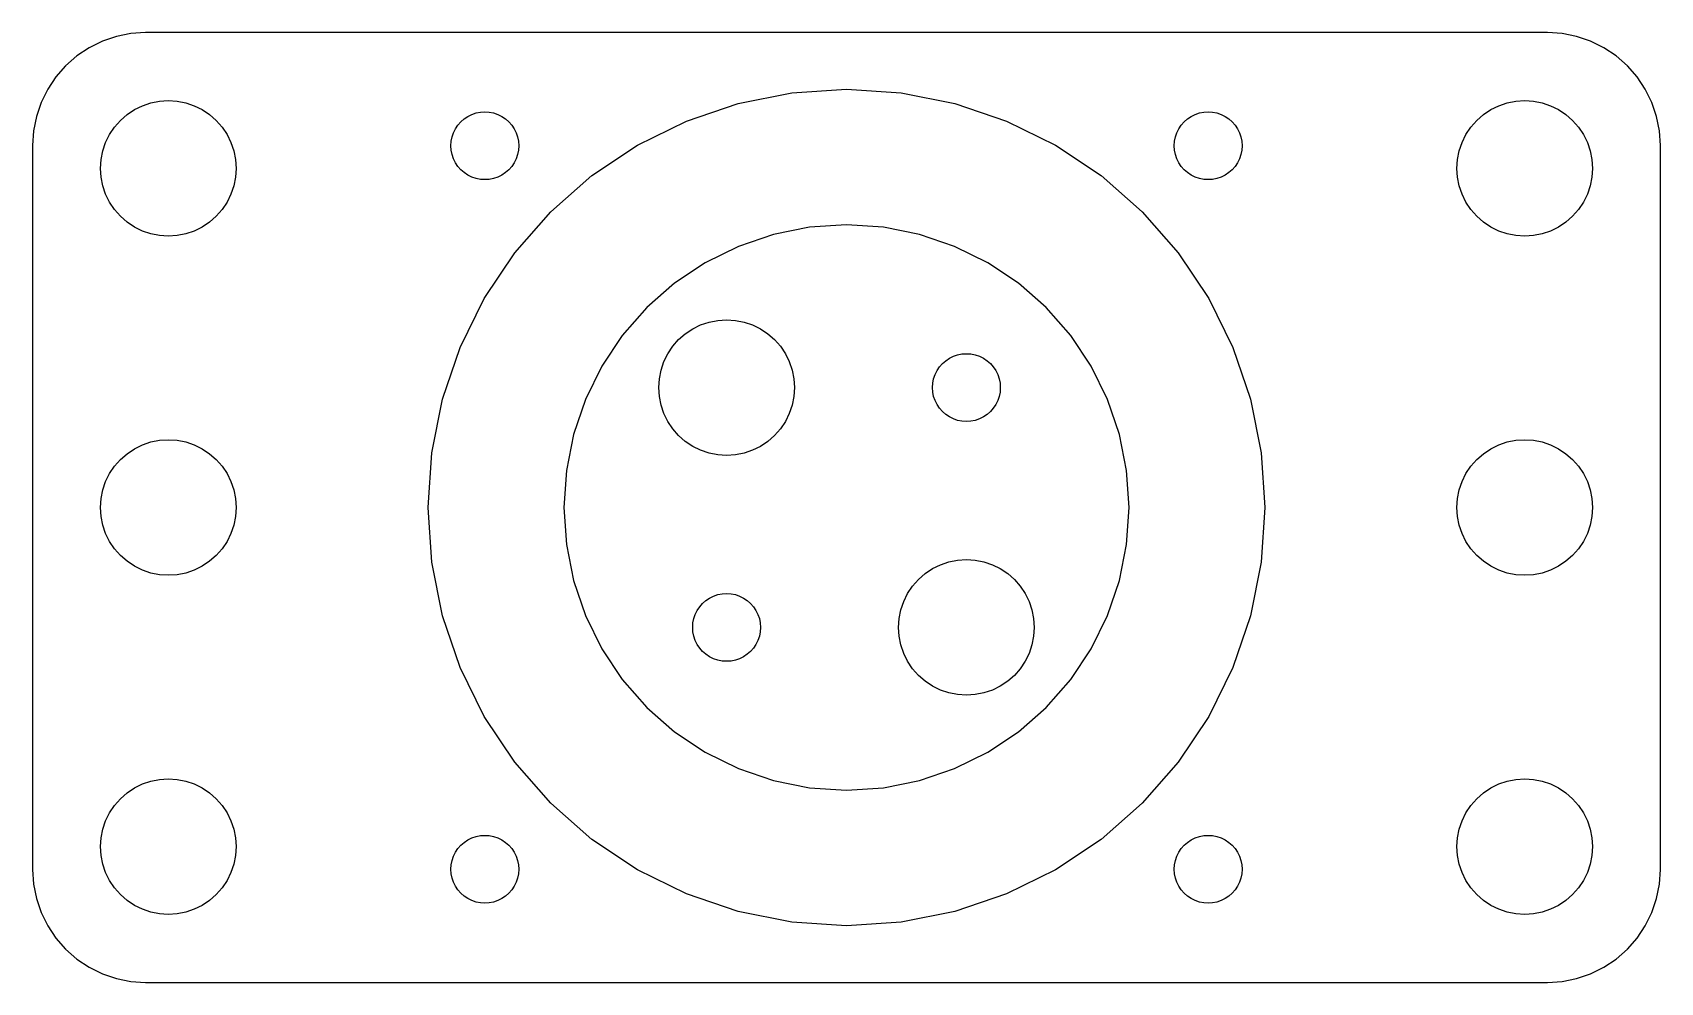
# Model space of a CAD drawing. Header units: metres. Extents: x -36 to 36, y -21 to 21.
import ezdxf

# ---------------------------------------------------------------- set-up
doc = ezdxf.new("R2010")
doc.units = ezdxf.units.M

msp = doc.modelspace()

# ---------------------------------------------------------------- linework, layer by layer
for p, q in [((-31.6576, 20.9622), (-32.2991, 20.8346)), ((-31.005, 21.005), (-31.6576, 20.9622)), ((31.005, 21.005), (-31.005, 21.005)), ((31.6576, 20.9622), (31.005, 21.005)), ((32.2991, 20.8346), (31.6576, 20.9622)), ((-33.505, 20.3351), (-34.0488, 19.9718)), ((-32.9184, 20.6244), (-33.505, 20.3351)), ((-32.2991, 20.8346), (-32.9184, 20.6244)), ((32.9184, 20.6244), (32.2991, 20.8346)), ((33.505, 20.3351), (32.9184, 20.6244)), ((34.0488, 19.9718), (33.505, 20.3351)), ((-34.5405, 19.5405), (-34.9718, 19.0488)), ((-34.0488, 19.9718), (-34.5405, 19.5405)), ((34.5405, 19.5405), (34.0488, 19.9718)), ((34.9718, 19.0488), (34.5405, 19.5405)), ((-34.9718, 19.0488), (-35.3351, 18.505)), ((35.3351, 18.505), (34.9718, 19.0488)), ((-35.3351, 18.505), (-35.6244, 17.9184)), ((-4.78815, 17.8696), (-2.41473, 18.3417)), ((-2.41473, 18.3417), (0, 18.5)), ((0, 18.5), (2.41473, 18.3417)), ((2.41473, 18.3417), (4.78815, 17.8696)), ((35.6244, 17.9184), (35.3351, 18.505)), ((-35.8346, 17.2991), (-35.9622, 16.6576)), ((-35.6244, 17.9184), (-35.8346, 17.2991)), ((-32.1213, 17.1213), (-31.8263, 17.3801)), ((-31.8263, 17.3801), (-31.5, 17.5981)), ((-31.5, 17.5981), (-31.148, 17.7716)), ((-31.148, 17.7716), (-30.7764, 17.8978)), ((-30.7764, 17.8978), (-30.3916, 17.9743)), ((-30.3916, 17.9743), (-30, 18)), ((-30, 18), (-29.6084, 17.9743)), ((-29.6084, 17.9743), (-29.2235, 17.8978)), ((-29.2235, 17.8978), (-28.8519, 17.7716)), ((-28.8519, 17.7716), (-28.5, 17.5981)), ((-28.5, 17.5981), (-28.1737, 17.3801)), ((-28.1737, 17.3801), (-27.8787, 17.1213)), ((-16.9131, 17.19), (-16.75, 17.299)), ((-16.75, 17.299), (-16.574, 17.3858)), ((-16.574, 17.3858), (-16.3882, 17.4489)), ((-16.3882, 17.4489), (-16.1958, 17.4872)), ((-16.1958, 17.4872), (-16, 17.5)), ((-16, 17.5), (-15.8042, 17.4872)), ((-15.8042, 17.4872), (-15.6118, 17.4489)), ((-15.6118, 17.4489), (-15.426, 17.3858)), ((-15.426, 17.3858), (-15.25, 17.299)), ((-15.25, 17.299), (-15.0869, 17.19)), ((-7.07964, 17.0918), (-4.78815, 17.8696)), ((4.78815, 17.8696), (7.07964, 17.0918)), ((15.0869, 17.19), (15.25, 17.299)), ((15.25, 17.299), (15.426, 17.3858)), ((15.426, 17.3858), (15.6118, 17.4489)), ((15.6118, 17.4489), (15.8042, 17.4872)), ((15.8042, 17.4872), (16, 17.5)), ((16, 17.5), (16.1958, 17.4872)), ((16.1958, 17.4872), (16.3882, 17.4489)), ((16.3882, 17.4489), (16.574, 17.3858)), ((16.574, 17.3858), (16.75, 17.299)), ((16.75, 17.299), (16.9131, 17.19)), ((27.8787, 17.1213), (28.1737, 17.3801)), ((28.1737, 17.3801), (28.5, 17.5981)), ((28.5, 17.5981), (28.8519, 17.7716)), ((28.8519, 17.7716), (29.2235, 17.8978)), ((29.2235, 17.8978), (29.6084, 17.9743)), ((29.6084, 17.9743), (30, 18)), ((30, 18), (30.3916, 17.9743)), ((30.3916, 17.9743), (30.7764, 17.8978)), ((30.7764, 17.8978), (31.148, 17.7716)), ((31.148, 17.7716), (31.5, 17.5981)), ((31.5, 17.5981), (31.8263, 17.3801)), ((31.8263, 17.3801), (32.1213, 17.1213)), ((35.8346, 17.2991), (35.6244, 17.9184)), ((35.9622, 16.6576), (35.8346, 17.2991)), ((-35.9622, 16.6576), (-36.005, 16.005)), ((-32.5981, 16.5), (-32.3801, 16.8263)), ((-32.3801, 16.8263), (-32.1213, 17.1213)), ((-27.8787, 17.1213), (-27.6199, 16.8263)), ((-27.6199, 16.8263), (-27.4019, 16.5)), ((-17.4489, 16.3882), (-17.3858, 16.574)), ((-17.3858, 16.574), (-17.299, 16.75)), ((-17.299, 16.75), (-17.19, 16.9131)), ((-17.19, 16.9131), (-17.0607, 17.0607)), ((-17.0607, 17.0607), (-16.9131, 17.19)), ((-15.0869, 17.19), (-14.9393, 17.0607)), ((-14.9393, 17.0607), (-14.81, 16.9131)), ((-14.81, 16.9131), (-14.701, 16.75)), ((-14.701, 16.75), (-14.6142, 16.574)), ((-14.6142, 16.574), (-14.5511, 16.3882)), ((-9.25, 16.0215), (-7.07964, 17.0918)), ((7.07964, 17.0918), (9.25, 16.0215)), ((14.5511, 16.3882), (14.6142, 16.574)), ((14.6142, 16.574), (14.701, 16.75)), ((14.701, 16.75), (14.81, 16.9131)), ((14.81, 16.9131), (14.9393, 17.0607)), ((14.9393, 17.0607), (15.0869, 17.19)), ((16.9131, 17.19), (17.0607, 17.0607)), ((17.0607, 17.0607), (17.19, 16.9131)), ((17.19, 16.9131), (17.299, 16.75)), ((17.299, 16.75), (17.3858, 16.574)), ((17.3858, 16.574), (17.4489, 16.3882)), ((27.4019, 16.5), (27.6199, 16.8263)), ((27.6199, 16.8263), (27.8787, 17.1213)), ((32.1213, 17.1213), (32.3801, 16.8263)), ((32.3801, 16.8263), (32.5981, 16.5)), ((36.005, 16.005), (35.9622, 16.6576)), ((-36.005, 16.005), (-36.005, -16.005)), ((-32.8978, 15.7764), (-32.7716, 16.148)), ((-32.7716, 16.148), (-32.5981, 16.5)), ((-27.4019, 16.5), (-27.2283, 16.148)), ((-27.2283, 16.148), (-27.1022, 15.7764)), ((-17.5, 16), (-17.4872, 16.1958)), ((-17.4872, 15.8042), (-17.5, 16)), ((-17.4872, 16.1958), (-17.4489, 16.3882)), ((-14.5511, 16.3882), (-14.5128, 16.1958)), ((-14.5128, 16.1958), (-14.5, 16)), ((-14.5, 16), (-14.5128, 15.8042)), ((-11.2621, 14.677), (-9.25, 16.0215)), ((9.25, 16.0215), (11.2621, 14.677)), ((14.5, 16), (14.5128, 16.1958)), ((14.5128, 15.8042), (14.5, 16)), ((14.5128, 16.1958), (14.5511, 16.3882)), ((17.4489, 16.3882), (17.4872, 16.1958)), ((17.4872, 16.1958), (17.5, 16)), ((17.5, 16), (17.4872, 15.8042)), ((27.1022, 15.7764), (27.2283, 16.148)), ((27.2283, 16.148), (27.4019, 16.5)), ((32.5981, 16.5), (32.7716, 16.148)), ((32.7716, 16.148), (32.8978, 15.7764)), ((36.005, -16.005), (36.005, 16.005)), ((-33, 15), (-32.9743, 15.3916)), ((-32.9743, 15.3916), (-32.8978, 15.7764)), ((-27.1022, 15.7764), (-27.0257, 15.3916)), ((-27.0257, 15.3916), (-27, 15)), ((-17.4489, 15.6118), (-17.4872, 15.8042)), ((-17.3858, 15.426), (-17.4489, 15.6118)), ((-17.299, 15.25), (-17.3858, 15.426)), ((-17.19, 15.0869), (-17.299, 15.25)), ((-14.701, 15.25), (-14.81, 15.0869)), ((-14.6142, 15.426), (-14.701, 15.25)), ((-14.5511, 15.6118), (-14.6142, 15.426)), ((-14.5128, 15.8042), (-14.5511, 15.6118)), ((14.5511, 15.6118), (14.5128, 15.8042)), ((14.6142, 15.426), (14.5511, 15.6118)), ((14.701, 15.25), (14.6142, 15.426)), ((14.81, 15.0869), (14.701, 15.25)), ((17.299, 15.25), (17.19, 15.0869)), ((17.3858, 15.426), (17.299, 15.25)), ((17.4489, 15.6118), (17.3858, 15.426)), ((17.4872, 15.8042), (17.4489, 15.6118)), ((27, 15), (27.0257, 15.3916)), ((27.0257, 15.3916), (27.1022, 15.7764)), ((32.8978, 15.7764), (32.9743, 15.3916)), ((32.9743, 15.3916), (33, 15)), ((-32.9743, 14.6084), (-33, 15)), ((-32.8978, 14.2235), (-32.9743, 14.6084)), ((-27.0257, 14.6084), (-27.1022, 14.2235)), ((-27, 15), (-27.0257, 14.6084)), ((-17.0607, 14.9393), (-17.19, 15.0869)), ((-16.9131, 14.81), (-17.0607, 14.9393)), ((-16.75, 14.701), (-16.9131, 14.81)), ((-16.574, 14.6142), (-16.75, 14.701)), ((-16.3882, 14.5511), (-16.574, 14.6142)), ((-16.1958, 14.5128), (-16.3882, 14.5511)), ((-16, 14.5), (-16.1958, 14.5128)), ((-15.8042, 14.5128), (-16, 14.5)), ((-15.6118, 14.5511), (-15.8042, 14.5128)), ((-15.426, 14.6142), (-15.6118, 14.5511)), ((-15.25, 14.701), (-15.426, 14.6142)), ((-15.0869, 14.81), (-15.25, 14.701)), ((-14.9393, 14.9393), (-15.0869, 14.81)), ((-14.81, 15.0869), (-14.9393, 14.9393)), ((-13.0815, 13.0815), (-11.2621, 14.677)), ((11.2621, 14.677), (13.0815, 13.0815)), ((14.9393, 14.9393), (14.81, 15.0869)), ((15.0869, 14.81), (14.9393, 14.9393)), ((15.25, 14.701), (15.0869, 14.81)), ((15.426, 14.6142), (15.25, 14.701)), ((15.6118, 14.5511), (15.426, 14.6142)), ((15.8042, 14.5128), (15.6118, 14.5511)), ((16, 14.5), (15.8042, 14.5128)), ((16.1958, 14.5128), (16, 14.5)), ((16.3882, 14.5511), (16.1958, 14.5128)), ((16.574, 14.6142), (16.3882, 14.5511)), ((16.75, 14.701), (16.574, 14.6142)), ((16.9131, 14.81), (16.75, 14.701)), ((17.0607, 14.9393), (16.9131, 14.81)), ((17.19, 15.0869), (17.0607, 14.9393)), ((27.0257, 14.6084), (27, 15)), ((27.1022, 14.2235), (27.0257, 14.6084)), ((32.9743, 14.6084), (32.8978, 14.2235)), ((33, 15), (32.9743, 14.6084)), ((-32.7716, 13.8519), (-32.8978, 14.2235)), ((-32.5981, 13.5), (-32.7716, 13.8519)), ((-27.2283, 13.8519), (-27.4019, 13.5)), ((-27.1022, 14.2235), (-27.2283, 13.8519)), ((27.2283, 13.8519), (27.1022, 14.2235)), ((27.4019, 13.5), (27.2283, 13.8519)), ((32.7716, 13.8519), (32.5981, 13.5)), ((32.8978, 14.2235), (32.7716, 13.8519)), ((-32.3801, 13.1737), (-32.5981, 13.5)), ((-32.1213, 12.8787), (-32.3801, 13.1737)), ((-27.6199, 13.1737), (-27.8787, 12.8787)), ((-27.4019, 13.5), (-27.6199, 13.1737)), ((-14.677, 11.2621), (-13.0815, 13.0815)), ((13.0815, 13.0815), (14.677, 11.2621)), ((27.6199, 13.1737), (27.4019, 13.5)), ((27.8787, 12.8787), (27.6199, 13.1737)), ((32.3801, 13.1737), (32.1213, 12.8787)), ((32.5981, 13.5), (32.3801, 13.1737)), ((-31.8263, 12.6199), (-32.1213, 12.8787)), ((-31.5, 12.4019), (-31.8263, 12.6199)), ((-31.148, 12.2283), (-31.5, 12.4019)), ((-28.5, 12.4019), (-28.8519, 12.2283)), ((-28.1737, 12.6199), (-28.5, 12.4019)), ((-27.8787, 12.8787), (-28.1737, 12.6199)), ((-1.63158, 12.3931), (-3.23523, 12.0741)), ((0, 12.5), (-1.63158, 12.3931)), ((1.63158, 12.3931), (0, 12.5)), ((3.23523, 12.0741), (1.63158, 12.3931)), ((28.1737, 12.6199), (27.8787, 12.8787)), ((28.5, 12.4019), (28.1737, 12.6199)), ((28.8519, 12.2283), (28.5, 12.4019)), ((31.5, 12.4019), (31.148, 12.2283)), ((31.8263, 12.6199), (31.5, 12.4019)), ((32.1213, 12.8787), (31.8263, 12.6199)), ((-30.7764, 12.1022), (-31.148, 12.2283)), ((-30.3916, 12.0257), (-30.7764, 12.1022)), ((-30, 12), (-30.3916, 12.0257)), ((-29.6084, 12.0257), (-30, 12)), ((-29.2235, 12.1022), (-29.6084, 12.0257)), ((-28.8519, 12.2283), (-29.2235, 12.1022)), ((-4.78354, 11.5485), (-6.25, 10.8253)), ((-3.23523, 12.0741), (-4.78354, 11.5485)), ((4.78354, 11.5485), (3.23523, 12.0741)), ((6.25, 10.8253), (4.78354, 11.5485)), ((29.2235, 12.1022), (28.8519, 12.2283)), ((29.6084, 12.0257), (29.2235, 12.1022)), ((30, 12), (29.6084, 12.0257)), ((30.3916, 12.0257), (30, 12)), ((30.7764, 12.1022), (30.3916, 12.0257)), ((31.148, 12.2283), (30.7764, 12.1022)), ((-16.0215, 9.25), (-14.677, 11.2621)), ((-6.25, 10.8253), (-7.60951, 9.91692)), ((7.60951, 9.91692), (6.25, 10.8253)), ((14.677, 11.2621), (16.0215, 9.25)), ((-7.60951, 9.91692), (-8.83882, 8.83882)), ((8.83882, 8.83882), (7.60951, 9.91692)), ((-17.0918, 7.07964), (-16.0215, 9.25)), ((-8.83882, 8.83882), (-9.91692, 7.60951)), ((9.91692, 7.60951), (8.83882, 8.83882)), ((16.0215, 9.25), (17.0918, 7.07964)), ((-6.80299, 7.90106), (-6.45105, 8.07463)), ((-6.45105, 8.07463), (-6.07945, 8.20078)), ((-6.07945, 8.20078), (-5.69456, 8.27733)), ((-5.69456, 8.27733), (-5.30299, 8.30299)), ((-5.30299, 8.30299), (-4.91141, 8.27733)), ((-4.91141, 8.27733), (-4.52654, 8.20078)), ((-4.52654, 8.20078), (-4.15494, 8.07463)), ((-4.15494, 8.07463), (-3.80299, 7.90106)), ((-9.91692, 7.60951), (-10.8253, 6.25)), ((-7.68306, 7.12927), (-7.42432, 7.42432)), ((-7.42432, 7.42432), (-7.12927, 7.68306)), ((-7.12927, 7.68306), (-6.80299, 7.90106)), ((-3.80299, 7.90106), (-3.47672, 7.68306)), ((-3.47672, 7.68306), (-3.18167, 7.42432)), ((-3.18167, 7.42432), (-2.92293, 7.12927)), ((10.8253, 6.25), (9.91692, 7.60951)), ((-17.8696, 4.78815), (-17.0918, 7.07964)), ((-8.07463, 6.45105), (-7.90106, 6.80299)), ((-7.90106, 6.80299), (-7.68306, 7.12927)), ((-2.92293, 7.12927), (-2.70491, 6.80299)), ((-2.70491, 6.80299), (-2.53136, 6.45105)), ((4.24232, 6.36365), (4.38985, 6.49303)), ((4.38985, 6.49303), (4.55299, 6.60204)), ((4.55299, 6.60204), (4.72897, 6.68881)), ((4.72897, 6.68881), (4.91476, 6.75188)), ((4.91476, 6.75188), (5.10721, 6.79016)), ((5.10721, 6.79016), (5.30299, 6.80299)), ((5.30299, 6.80299), (5.49878, 6.79016)), ((5.49878, 6.79016), (5.69122, 6.75188)), ((5.69122, 6.75188), (5.87701, 6.68881)), ((5.87701, 6.68881), (6.05299, 6.60204)), ((6.05299, 6.60204), (6.21614, 6.49303)), ((6.21614, 6.49303), (6.36365, 6.36365)), ((17.0918, 7.07964), (17.8696, 4.78815)), ((-10.8253, 6.25), (-11.5485, 4.78354)), ((-8.27733, 5.69456), (-8.20078, 6.07945)), ((-8.20078, 6.07945), (-8.07463, 6.45105)), ((-2.53136, 6.45105), (-2.40521, 6.07945)), ((-2.40521, 6.07945), (-2.32866, 5.69456)), ((3.85411, 5.69122), (3.91718, 5.87701)), ((3.91718, 5.87701), (4.00395, 6.05299)), ((4.00395, 6.05299), (4.11296, 6.21614)), ((4.11296, 6.21614), (4.24232, 6.36365)), ((6.36365, 6.36365), (6.49303, 6.21614)), ((6.49303, 6.21614), (6.60204, 6.05299)), ((6.60204, 6.05299), (6.68881, 5.87701)), ((6.68881, 5.87701), (6.75188, 5.69122)), ((11.5485, 4.78354), (10.8253, 6.25)), ((-8.30299, 5.30299), (-8.27733, 5.69456)), ((-8.27733, 4.91141), (-8.30299, 5.30299)), ((-2.32866, 5.69456), (-2.30299, 5.30299)), ((-2.30299, 5.30299), (-2.32866, 4.91141)), ((3.80299, 5.30299), (3.81583, 5.49878)), ((3.81583, 5.10721), (3.80299, 5.30299)), ((3.81583, 5.49878), (3.85411, 5.69122)), ((3.85411, 4.91476), (3.81583, 5.10721)), ((6.75188, 5.69122), (6.79016, 5.49878)), ((6.79016, 5.10721), (6.75188, 4.91476)), ((6.79016, 5.49878), (6.80299, 5.30299)), ((6.80299, 5.30299), (6.79016, 5.10721)), ((-18.3417, 2.41473), (-17.8696, 4.78815)), ((-11.5485, 4.78354), (-12.0741, 3.23523)), ((-8.20078, 4.52654), (-8.27733, 4.91141)), ((-8.07463, 4.15494), (-8.20078, 4.52654)), ((-2.40521, 4.52654), (-2.53136, 4.15494)), ((-2.32866, 4.91141), (-2.40521, 4.52654)), ((3.91718, 4.72897), (3.85411, 4.91476)), ((4.00395, 4.55299), (3.91718, 4.72897)), ((4.11296, 4.38985), (4.00395, 4.55299)), ((4.24232, 4.24232), (4.11296, 4.38985)), ((6.49303, 4.38985), (6.36365, 4.24232)), ((6.60204, 4.55299), (6.49303, 4.38985)), ((6.68881, 4.72897), (6.60204, 4.55299)), ((6.75188, 4.91476), (6.68881, 4.72897)), ((12.0741, 3.23523), (11.5485, 4.78354)), ((17.8696, 4.78815), (18.3417, 2.41473)), ((-7.90106, 3.80299), (-8.07463, 4.15494)), ((-7.68306, 3.47672), (-7.90106, 3.80299)), ((-2.70491, 3.80299), (-2.92293, 3.47672)), ((-2.53136, 4.15494), (-2.70491, 3.80299)), ((4.38985, 4.11296), (4.24232, 4.24232)), ((4.55299, 4.00395), (4.38985, 4.11296)), ((4.72897, 3.91718), (4.55299, 4.00395)), ((4.91476, 3.85411), (4.72897, 3.91718)), ((5.10721, 3.81583), (4.91476, 3.85411)), ((5.30299, 3.80299), (5.10721, 3.81583)), ((5.49878, 3.81583), (5.30299, 3.80299)), ((5.69122, 3.85411), (5.49878, 3.81583)), ((5.87701, 3.91718), (5.69122, 3.85411)), ((6.05299, 4.00395), (5.87701, 3.91718)), ((6.21614, 4.11296), (6.05299, 4.00395)), ((6.36365, 4.24232), (6.21614, 4.11296)), ((-31.148, 2.77164), (-30.7764, 2.89777)), ((-30.7764, 2.89777), (-30.3916, 2.97432)), ((-30.3916, 2.97432), (-30, 3)), ((-30, 3), (-29.6084, 2.97432)), ((-29.6084, 2.97432), (-29.2235, 2.89777)), ((-29.2235, 2.89777), (-28.8519, 2.77164)), ((-12.0741, 3.23523), (-12.3931, 1.63158)), ((-7.42432, 3.18167), (-7.68306, 3.47672)), ((-7.12927, 2.92293), (-7.42432, 3.18167)), ((-6.80299, 2.70491), (-7.12927, 2.92293)), ((-3.47672, 2.92293), (-3.80299, 2.70491)), ((-3.18167, 3.18167), (-3.47672, 2.92293)), ((-2.92293, 3.47672), (-3.18167, 3.18167)), ((12.3931, 1.63158), (12.0741, 3.23523)), ((28.8519, 2.77164), (29.2235, 2.89777)), ((29.2235, 2.89777), (29.6084, 2.97432)), ((29.6084, 2.97432), (30, 3)), ((30, 3), (30.3916, 2.97432)), ((30.3916, 2.97432), (30.7764, 2.89777)), ((30.7764, 2.89777), (31.148, 2.77164)), ((-32.1213, 2.12131), (-31.8263, 2.38005)), ((-31.8263, 2.38005), (-31.5, 2.59807)), ((-31.5, 2.59807), (-31.148, 2.77164)), ((-28.8519, 2.77164), (-28.5, 2.59807)), ((-28.5, 2.59807), (-28.1737, 2.38005)), ((-28.1737, 2.38005), (-27.8787, 2.12131)), ((-18.5, 0), (-18.3417, 2.41473)), ((-6.45105, 2.53136), (-6.80299, 2.70491)), ((-6.07945, 2.40521), (-6.45105, 2.53136)), ((-5.69456, 2.32866), (-6.07945, 2.40521)), ((-5.30299, 2.30299), (-5.69456, 2.32866)), ((-4.91141, 2.32866), (-5.30299, 2.30299)), ((-4.52654, 2.40521), (-4.91141, 2.32866)), ((-4.15494, 2.53136), (-4.52654, 2.40521)), ((-3.80299, 2.70491), (-4.15494, 2.53136)), ((18.3417, 2.41473), (18.5, 0)), ((27.8787, 2.12131), (28.1737, 2.38005)), ((28.1737, 2.38005), (28.5, 2.59807)), ((28.5, 2.59807), (28.8519, 2.77164)), ((31.148, 2.77164), (31.5, 2.59807)), ((31.5, 2.59807), (31.8263, 2.38005)), ((31.8263, 2.38005), (32.1213, 2.12131)), ((-32.7716, 1.14804), (-32.5981, 1.5)), ((-32.5981, 1.5), (-32.3801, 1.82628)), ((-32.3801, 1.82628), (-32.1213, 2.12131)), ((-27.8787, 2.12131), (-27.6199, 1.82628)), ((-27.6199, 1.82628), (-27.4019, 1.5)), ((-27.4019, 1.5), (-27.2283, 1.14804)), ((-12.3931, 1.63158), (-12.5, 0)), ((12.5, 0), (12.3931, 1.63158)), ((27.2283, 1.14804), (27.4019, 1.5)), ((27.4019, 1.5), (27.6199, 1.82628)), ((27.6199, 1.82628), (27.8787, 2.12131)), ((32.1213, 2.12131), (32.3801, 1.82628)), ((32.3801, 1.82628), (32.5981, 1.5)), ((32.5981, 1.5), (32.7716, 1.14804)), ((-32.9743, 0.39157), (-32.8978, 0.77644)), ((-32.8978, 0.77644), (-32.7716, 1.14804)), ((-27.2283, 1.14804), (-27.1022, 0.77644)), ((-27.1022, 0.77644), (-27.0257, 0.39157)), ((27.0257, 0.39157), (27.1022, 0.77644)), ((27.1022, 0.77644), (27.2283, 1.14804)), ((32.7716, 1.14804), (32.8978, 0.77644)), ((32.8978, 0.77644), (32.9743, 0.39157)), ((-33, 0), (-32.9743, 0.39157)), ((-32.9743, -0.39157), (-33, 0)), ((-27.0257, 0.39157), (-27, 0)), ((-27, 0), (-27.0257, -0.39157)), ((-18.3417, -2.41473), (-18.5, 0)), ((-12.5, 0), (-12.3931, -1.63158)), ((12.3931, -1.63158), (12.5, 0)), ((18.5, 0), (18.3417, -2.41473)), ((27, 0), (27.0257, 0.39157)), ((27.0257, -0.39157), (27, 0)), ((32.9743, 0.39157), (33, 0)), ((33, 0), (32.9743, -0.39157)), ((-32.8978, -0.77644), (-32.9743, -0.39157)), ((-27.0257, -0.39157), (-27.1022, -0.77644)), ((27.1022, -0.77644), (27.0257, -0.39157)), ((32.9743, -0.39157), (32.8978, -0.77644)), ((-32.7716, -1.14804), (-32.8978, -0.77644)), ((-32.5981, -1.5), (-32.7716, -1.14804)), ((-27.2283, -1.14804), (-27.4019, -1.5)), ((-27.1022, -0.77644), (-27.2283, -1.14804)), ((27.2283, -1.14804), (27.1022, -0.77644)), ((27.4019, -1.5), (27.2283, -1.14804)), ((32.7716, -1.14804), (32.5981, -1.5)), ((32.8978, -0.77644), (32.7716, -1.14804)), ((-32.3801, -1.82628), (-32.5981, -1.5)), ((-32.1213, -2.12131), (-32.3801, -1.82628)), ((-31.8263, -2.38005), (-32.1213, -2.12131)), ((-27.8787, -2.12131), (-28.1737, -2.38005)), ((-27.6199, -1.82628), (-27.8787, -2.12131)), ((-27.4019, -1.5), (-27.6199, -1.82628)), ((-12.3931, -1.63158), (-12.0741, -3.23523)), ((12.0741, -3.23523), (12.3931, -1.63158)), ((27.6199, -1.82628), (27.4019, -1.5)), ((27.8787, -2.12131), (27.6199, -1.82628)), ((28.1737, -2.38005), (27.8787, -2.12131)), ((32.1213, -2.12131), (31.8263, -2.38005)), ((32.3801, -1.82628), (32.1213, -2.12131)), ((32.5981, -1.5), (32.3801, -1.82628)), ((-31.5, -2.59807), (-31.8263, -2.38005)), ((-31.148, -2.77164), (-31.5, -2.59807)), ((-30.7764, -2.89777), (-31.148, -2.77164)), ((-28.8519, -2.77164), (-29.2235, -2.89777)), ((-28.5, -2.59807), (-28.8519, -2.77164)), ((-28.1737, -2.38005), (-28.5, -2.59807)), ((-17.8696, -4.78815), (-18.3417, -2.41473)), ((3.47672, -2.92293), (3.80299, -2.70491)), ((3.80299, -2.70491), (4.15494, -2.53136)), ((4.15494, -2.53136), (4.52654, -2.40521)), ((4.52654, -2.40521), (4.91141, -2.32866)), ((4.91141, -2.32866), (5.30299, -2.30299)), ((5.30299, -2.30299), (5.69456, -2.32866)), ((5.69456, -2.32866), (6.07945, -2.40521)), ((6.07945, -2.40521), (6.45105, -2.53136)), ((6.45105, -2.53136), (6.80299, -2.70491)), ((6.80299, -2.70491), (7.12927, -2.92293)), ((18.3417, -2.41473), (17.8696, -4.78815)), ((28.5, -2.59807), (28.1737, -2.38005)), ((28.8519, -2.77164), (28.5, -2.59807)), ((29.2235, -2.89777), (28.8519, -2.77164)), ((31.148, -2.77164), (30.7764, -2.89777)), ((31.5, -2.59807), (31.148, -2.77164)), ((31.8263, -2.38005), (31.5, -2.59807)), ((-30.3916, -2.97432), (-30.7764, -2.89777)), ((-30, -3), (-30.3916, -2.97432)), ((-29.6084, -2.97432), (-30, -3)), ((-29.2235, -2.89777), (-29.6084, -2.97432)), ((-12.0741, -3.23523), (-11.5485, -4.78354)), ((2.70491, -3.80299), (2.92293, -3.47672)), ((2.92293, -3.47672), (3.18167, -3.18167)), ((3.18167, -3.18167), (3.47672, -2.92293)), ((7.12927, -2.92293), (7.42432, -3.18167)), ((7.42432, -3.18167), (7.68306, -3.47672)), ((7.68306, -3.47672), (7.90106, -3.80299)), ((11.5485, -4.78354), (12.0741, -3.23523)), ((29.6084, -2.97432), (29.2235, -2.89777)), ((30, -3), (29.6084, -2.97432)), ((30.3916, -2.97432), (30, -3)), ((30.7764, -2.89777), (30.3916, -2.97432)), ((-6.49303, -4.38985), (-6.36365, -4.24232)), ((-6.36365, -4.24232), (-6.21614, -4.11296)), ((-6.21614, -4.11296), (-6.05299, -4.00395)), ((-6.05299, -4.00395), (-5.87701, -3.91718)), ((-5.87701, -3.91718), (-5.69122, -3.85411)), ((-5.69122, -3.85411), (-5.49878, -3.81583)), ((-5.49878, -3.81583), (-5.30299, -3.80299)), ((-5.30299, -3.80299), (-5.10721, -3.81583)), ((-5.10721, -3.81583), (-4.91476, -3.85411)), ((-4.91476, -3.85411), (-4.72897, -3.91718)), ((-4.72897, -3.91718), (-4.55299, -4.00395)), ((-4.55299, -4.00395), (-4.38985, -4.11296)), ((-4.38985, -4.11296), (-4.24232, -4.24232)), ((-4.24232, -4.24232), (-4.11296, -4.38985)), ((2.40521, -4.52654), (2.53136, -4.15494)), ((2.53136, -4.15494), (2.70491, -3.80299)), ((7.90106, -3.80299), (8.07463, -4.15494)), ((8.07463, -4.15494), (8.20078, -4.52654)), ((-17.0918, -7.07964), (-17.8696, -4.78815)), ((-11.5485, -4.78354), (-10.8253, -6.25)), ((-6.79016, -5.10721), (-6.75188, -4.91476)), ((-6.75188, -4.91476), (-6.68881, -4.72897)), ((-6.68881, -4.72897), (-6.60204, -4.55299)), ((-6.60204, -4.55299), (-6.49303, -4.38985)), ((-4.11296, -4.38985), (-4.00395, -4.55299)), ((-4.00395, -4.55299), (-3.91718, -4.72897)), ((-3.91718, -4.72897), (-3.85411, -4.91476)), ((-3.85411, -4.91476), (-3.81583, -5.10721)), ((2.30299, -5.30299), (2.32866, -4.91141)), ((2.32866, -4.91141), (2.40521, -4.52654)), ((8.20078, -4.52654), (8.27733, -4.91141)), ((8.27733, -4.91141), (8.30299, -5.30299)), ((10.8253, -6.25), (11.5485, -4.78354)), ((17.8696, -4.78815), (17.0918, -7.07964)), ((-6.80299, -5.30299), (-6.79016, -5.10721)), ((-6.79016, -5.49878), (-6.80299, -5.30299)), ((-6.75188, -5.69122), (-6.79016, -5.49878)), ((-6.68881, -5.87701), (-6.75188, -5.69122)), ((-3.85411, -5.69122), (-3.91718, -5.87701)), ((-3.81583, -5.49878), (-3.85411, -5.69122)), ((-3.81583, -5.10721), (-3.80299, -5.30299)), ((-3.80299, -5.30299), (-3.81583, -5.49878)), ((2.32866, -5.69456), (2.30299, -5.30299)), ((2.40521, -6.07945), (2.32866, -5.69456)), ((8.27733, -5.69456), (8.20078, -6.07945)), ((8.30299, -5.30299), (8.27733, -5.69456)), ((-10.8253, -6.25), (-9.91692, -7.60951)), ((-6.60204, -6.05299), (-6.68881, -5.87701)), ((-6.49303, -6.21614), (-6.60204, -6.05299)), ((-6.36365, -6.36365), (-6.49303, -6.21614)), ((-6.21614, -6.49303), (-6.36365, -6.36365)), ((-4.24232, -6.36365), (-4.38985, -6.49303)), ((-4.11296, -6.21614), (-4.24232, -6.36365)), ((-4.00395, -6.05299), (-4.11296, -6.21614)), ((-3.91718, -5.87701), (-4.00395, -6.05299)), ((2.53136, -6.45105), (2.40521, -6.07945)), ((2.70491, -6.80299), (2.53136, -6.45105)), ((8.07463, -6.45105), (7.90106, -6.80299)), ((8.20078, -6.07945), (8.07463, -6.45105)), ((9.91692, -7.60951), (10.8253, -6.25)), ((-16.0215, -9.25), (-17.0918, -7.07964)), ((-6.05299, -6.60204), (-6.21614, -6.49303)), ((-5.87701, -6.68881), (-6.05299, -6.60204)), ((-5.69122, -6.75188), (-5.87701, -6.68881)), ((-5.49878, -6.79016), (-5.69122, -6.75188)), ((-5.30299, -6.80299), (-5.49878, -6.79016)), ((-5.10721, -6.79016), (-5.30299, -6.80299)), ((-4.91476, -6.75188), (-5.10721, -6.79016)), ((-4.72897, -6.68881), (-4.91476, -6.75188)), ((-4.55299, -6.60204), (-4.72897, -6.68881)), ((-4.38985, -6.49303), (-4.55299, -6.60204)), ((2.92293, -7.12927), (2.70491, -6.80299)), ((3.18167, -7.42432), (2.92293, -7.12927)), ((7.68306, -7.12927), (7.42432, -7.42432)), ((7.90106, -6.80299), (7.68306, -7.12927)), ((17.0918, -7.07964), (16.0215, -9.25)), ((-9.91692, -7.60951), (-8.83882, -8.83882)), ((3.47672, -7.68306), (3.18167, -7.42432)), ((3.80299, -7.90106), (3.47672, -7.68306)), ((4.15494, -8.07463), (3.80299, -7.90106)), ((6.80299, -7.90106), (6.45105, -8.07463)), ((7.12927, -7.68306), (6.80299, -7.90106)), ((7.42432, -7.42432), (7.12927, -7.68306)), ((8.83882, -8.83882), (9.91692, -7.60951)), ((4.52654, -8.20078), (4.15494, -8.07463)), ((4.91141, -8.27733), (4.52654, -8.20078)), ((5.30299, -8.30299), (4.91141, -8.27733)), ((5.69456, -8.27733), (5.30299, -8.30299)), ((6.07945, -8.20078), (5.69456, -8.27733)), ((6.45105, -8.07463), (6.07945, -8.20078)), ((-14.677, -11.2621), (-16.0215, -9.25)), ((-8.83882, -8.83882), (-7.60951, -9.91692)), ((7.60951, -9.91692), (8.83882, -8.83882)), ((16.0215, -9.25), (14.677, -11.2621)), ((-7.60951, -9.91692), (-6.25, -10.8253)), ((6.25, -10.8253), (7.60951, -9.91692)), ((-13.0815, -13.0815), (-14.677, -11.2621)), ((-6.25, -10.8253), (-4.78354, -11.5485)), ((4.78354, -11.5485), (6.25, -10.8253)), ((14.677, -11.2621), (13.0815, -13.0815)), ((-31.5, -12.4019), (-31.148, -12.2283)), ((-31.148, -12.2283), (-30.7764, -12.1022)), ((-30.7764, -12.1022), (-30.3916, -12.0257)), ((-30.3916, -12.0257), (-30, -12)), ((-30, -12), (-29.6084, -12.0257)), ((-29.6084, -12.0257), (-29.2235, -12.1022)), ((-29.2235, -12.1022), (-28.8519, -12.2283)), ((-28.8519, -12.2283), (-28.5, -12.4019)), ((-4.78354, -11.5485), (-3.23523, -12.0741)), ((-3.23523, -12.0741), (-1.63158, -12.3931)), ((1.63158, -12.3931), (3.23523, -12.0741)), ((3.23523, -12.0741), (4.78354, -11.5485)), ((28.5, -12.4019), (28.8519, -12.2283)), ((28.8519, -12.2283), (29.2235, -12.1022)), ((29.2235, -12.1022), (29.6084, -12.0257)), ((29.6084, -12.0257), (30, -12)), ((30, -12), (30.3916, -12.0257)), ((30.3916, -12.0257), (30.7764, -12.1022)), ((30.7764, -12.1022), (31.148, -12.2283)), ((31.148, -12.2283), (31.5, -12.4019)), ((-32.3801, -13.1737), (-32.1213, -12.8787)), ((-32.1213, -12.8787), (-31.8263, -12.6199)), ((-31.8263, -12.6199), (-31.5, -12.4019)), ((-28.5, -12.4019), (-28.1737, -12.6199)), ((-28.1737, -12.6199), (-27.8787, -12.8787)), ((-27.8787, -12.8787), (-27.6199, -13.1737)), ((-1.63158, -12.3931), (0, -12.5)), ((0, -12.5), (1.63158, -12.3931)), ((27.6199, -13.1737), (27.8787, -12.8787)), ((27.8787, -12.8787), (28.1737, -12.6199)), ((28.1737, -12.6199), (28.5, -12.4019)), ((31.5, -12.4019), (31.8263, -12.6199)), ((31.8263, -12.6199), (32.1213, -12.8787)), ((32.1213, -12.8787), (32.3801, -13.1737)), ((-32.7716, -13.8519), (-32.5981, -13.5)), ((-32.5981, -13.5), (-32.3801, -13.1737)), ((-27.6199, -13.1737), (-27.4019, -13.5)), ((-27.4019, -13.5), (-27.2283, -13.8519)), ((-11.2621, -14.677), (-13.0815, -13.0815)), ((13.0815, -13.0815), (11.2621, -14.677)), ((27.2283, -13.8519), (27.4019, -13.5)), ((27.4019, -13.5), (27.6199, -13.1737)), ((32.3801, -13.1737), (32.5981, -13.5)), ((32.5981, -13.5), (32.7716, -13.8519)), ((-32.9743, -14.6084), (-32.8978, -14.2235)), ((-32.8978, -14.2235), (-32.7716, -13.8519)), ((-27.2283, -13.8519), (-27.1022, -14.2235)), ((-27.1022, -14.2235), (-27.0257, -14.6084)), ((27.0257, -14.6084), (27.1022, -14.2235)), ((27.1022, -14.2235), (27.2283, -13.8519)), ((32.7716, -13.8519), (32.8978, -14.2235)), ((32.8978, -14.2235), (32.9743, -14.6084)), ((-33, -15), (-32.9743, -14.6084)), ((-32.9743, -15.3916), (-33, -15)), ((-27.0257, -14.6084), (-27, -15)), ((-27, -15), (-27.0257, -15.3916)), ((-17.299, -15.25), (-17.19, -15.0869)), ((-17.19, -15.0869), (-17.0607, -14.9393)), ((-17.0607, -14.9393), (-16.9131, -14.81)), ((-16.9131, -14.81), (-16.75, -14.701)), ((-16.75, -14.701), (-16.574, -14.6142)), ((-16.574, -14.6142), (-16.3882, -14.5511)), ((-16.3882, -14.5511), (-16.1958, -14.5128)), ((-16.1958, -14.5128), (-16, -14.5)), ((-16, -14.5), (-15.8042, -14.5128)), ((-15.8042, -14.5128), (-15.6118, -14.5511)), ((-15.6118, -14.5511), (-15.426, -14.6142)), ((-15.426, -14.6142), (-15.25, -14.701)), ((-15.25, -14.701), (-15.0869, -14.81)), ((-15.0869, -14.81), (-14.9393, -14.9393)), ((-14.9393, -14.9393), (-14.81, -15.0869)), ((-14.81, -15.0869), (-14.701, -15.25)), ((-9.25, -16.0215), (-11.2621, -14.677)), ((11.2621, -14.677), (9.25, -16.0215)), ((14.701, -15.25), (14.81, -15.0869)), ((14.81, -15.0869), (14.9393, -14.9393)), ((14.9393, -14.9393), (15.0869, -14.81)), ((15.0869, -14.81), (15.25, -14.701)), ((15.25, -14.701), (15.426, -14.6142)), ((15.426, -14.6142), (15.6118, -14.5511)), ((15.6118, -14.5511), (15.8042, -14.5128)), ((15.8042, -14.5128), (16, -14.5)), ((16, -14.5), (16.1958, -14.5128)), ((16.1958, -14.5128), (16.3882, -14.5511)), ((16.3882, -14.5511), (16.574, -14.6142)), ((16.574, -14.6142), (16.75, -14.701)), ((16.75, -14.701), (16.9131, -14.81)), ((16.9131, -14.81), (17.0607, -14.9393)), ((17.0607, -14.9393), (17.19, -15.0869)), ((17.19, -15.0869), (17.299, -15.25)), ((27, -15), (27.0257, -14.6084)), ((27.0257, -15.3916), (27, -15)), ((32.9743, -14.6084), (33, -15)), ((33, -15), (32.9743, -15.3916)), ((-32.8978, -15.7764), (-32.9743, -15.3916)), ((-32.7716, -16.148), (-32.8978, -15.7764)), ((-27.1022, -15.7764), (-27.2283, -16.148)), ((-27.0257, -15.3916), (-27.1022, -15.7764)), ((-17.5, -16), (-17.4872, -15.8042)), ((-17.4872, -15.8042), (-17.4489, -15.6118)), ((-17.4489, -15.6118), (-17.3858, -15.426)), ((-17.3858, -15.426), (-17.299, -15.25)), ((-14.701, -15.25), (-14.6142, -15.426)), ((-14.6142, -15.426), (-14.5511, -15.6118)), ((-14.5511, -15.6118), (-14.5128, -15.8042)), ((-14.5128, -15.8042), (-14.5, -16)), ((14.5, -16), (14.5128, -15.8042)), ((14.5128, -15.8042), (14.5511, -15.6118)), ((14.5511, -15.6118), (14.6142, -15.426)), ((14.6142, -15.426), (14.701, -15.25)), ((17.299, -15.25), (17.3858, -15.426)), ((17.3858, -15.426), (17.4489, -15.6118)), ((17.4489, -15.6118), (17.4872, -15.8042)), ((17.4872, -15.8042), (17.5, -16)), ((27.1022, -15.7764), (27.0257, -15.3916)), ((27.2283, -16.148), (27.1022, -15.7764)), ((32.8978, -15.7764), (32.7716, -16.148)), ((32.9743, -15.3916), (32.8978, -15.7764)), ((-36.005, -16.005), (-35.9622, -16.6576)), ((-32.5981, -16.5), (-32.7716, -16.148)), ((-32.3801, -16.8263), (-32.5981, -16.5)), ((-27.4019, -16.5), (-27.6199, -16.8263)), ((-27.2283, -16.148), (-27.4019, -16.5)), ((-17.4872, -16.1958), (-17.5, -16)), ((-17.4489, -16.3882), (-17.4872, -16.1958)), ((-17.3858, -16.574), (-17.4489, -16.3882)), ((-14.5511, -16.3882), (-14.6142, -16.574)), ((-14.5128, -16.1958), (-14.5511, -16.3882)), ((-14.5, -16), (-14.5128, -16.1958)), ((-7.07964, -17.0918), (-9.25, -16.0215)), ((9.25, -16.0215), (7.07964, -17.0918)), ((14.5128, -16.1958), (14.5, -16)), ((14.5511, -16.3882), (14.5128, -16.1958)), ((14.6142, -16.574), (14.5511, -16.3882)), ((17.4489, -16.3882), (17.3858, -16.574)), ((17.4872, -16.1958), (17.4489, -16.3882)), ((17.5, -16), (17.4872, -16.1958)), ((27.4019, -16.5), (27.2283, -16.148)), ((27.6199, -16.8263), (27.4019, -16.5)), ((32.5981, -16.5), (32.3801, -16.8263)), ((32.7716, -16.148), (32.5981, -16.5)), ((35.9622, -16.6576), (36.005, -16.005)), ((-35.9622, -16.6576), (-35.8346, -17.2991)), ((-32.1213, -17.1213), (-32.3801, -16.8263)), ((-31.8263, -17.3801), (-32.1213, -17.1213)), ((-27.8787, -17.1213), (-28.1737, -17.3801)), ((-27.6199, -16.8263), (-27.8787, -17.1213)), ((-17.299, -16.75), (-17.3858, -16.574)), ((-17.19, -16.9131), (-17.299, -16.75)), ((-17.0607, -17.0607), (-17.19, -16.9131)), ((-16.9131, -17.19), (-17.0607, -17.0607)), ((-16.75, -17.299), (-16.9131, -17.19)), ((-15.0869, -17.19), (-15.25, -17.299)), ((-14.9393, -17.0607), (-15.0869, -17.19)), ((-14.81, -16.9131), (-14.9393, -17.0607)), ((-14.701, -16.75), (-14.81, -16.9131)), ((-14.6142, -16.574), (-14.701, -16.75)), ((-4.78815, -17.8696), (-7.07964, -17.0918)), ((7.07964, -17.0918), (4.78815, -17.8696)), ((14.701, -16.75), (14.6142, -16.574)), ((14.81, -16.9131), (14.701, -16.75)), ((14.9393, -17.0607), (14.81, -16.9131)), ((15.0869, -17.19), (14.9393, -17.0607)), ((15.25, -17.299), (15.0869, -17.19)), ((16.9131, -17.19), (16.75, -17.299)), ((17.0607, -17.0607), (16.9131, -17.19)), ((17.19, -16.9131), (17.0607, -17.0607)), ((17.299, -16.75), (17.19, -16.9131)), ((17.3858, -16.574), (17.299, -16.75)), ((27.8787, -17.1213), (27.6199, -16.8263)), ((28.1737, -17.3801), (27.8787, -17.1213)), ((32.1213, -17.1213), (31.8263, -17.3801)), ((32.3801, -16.8263), (32.1213, -17.1213)), ((35.8346, -17.2991), (35.9622, -16.6576)), ((-35.8346, -17.2991), (-35.6244, -17.9184)), ((-35.6244, -17.9184), (-35.3351, -18.505)), ((-31.5, -17.5981), (-31.8263, -17.3801)), ((-31.148, -17.7716), (-31.5, -17.5981)), ((-30.7764, -17.8978), (-31.148, -17.7716)), ((-30.3916, -17.9743), (-30.7764, -17.8978)), ((-30, -18), (-30.3916, -17.9743)), ((-29.6084, -17.9743), (-30, -18)), ((-29.2235, -17.8978), (-29.6084, -17.9743)), ((-28.8519, -17.7716), (-29.2235, -17.8978)), ((-28.5, -17.5981), (-28.8519, -17.7716)), ((-28.1737, -17.3801), (-28.5, -17.5981)), ((-16.574, -17.3858), (-16.75, -17.299)), ((-16.3882, -17.4489), (-16.574, -17.3858)), ((-16.1958, -17.4872), (-16.3882, -17.4489)), ((-16, -17.5), (-16.1958, -17.4872)), ((-15.8042, -17.4872), (-16, -17.5)), ((-15.6118, -17.4489), (-15.8042, -17.4872)), ((-15.426, -17.3858), (-15.6118, -17.4489)), ((-15.25, -17.299), (-15.426, -17.3858)), ((-2.41473, -18.3417), (-4.78815, -17.8696)), ((4.78815, -17.8696), (2.41473, -18.3417)), ((15.426, -17.3858), (15.25, -17.299)), ((15.6118, -17.4489), (15.426, -17.3858)), ((15.8042, -17.4872), (15.6118, -17.4489)), ((16, -17.5), (15.8042, -17.4872)), ((16.1958, -17.4872), (16, -17.5)), ((16.3882, -17.4489), (16.1958, -17.4872)), ((16.574, -17.3858), (16.3882, -17.4489)), ((16.75, -17.299), (16.574, -17.3858)), ((28.5, -17.5981), (28.1737, -17.3801)), ((28.8519, -17.7716), (28.5, -17.5981)), ((29.2235, -17.8978), (28.8519, -17.7716)), ((29.6084, -17.9743), (29.2235, -17.8978)), ((30, -18), (29.6084, -17.9743)), ((30.3916, -17.9743), (30, -18)), ((30.7764, -17.8978), (30.3916, -17.9743)), ((31.148, -17.7716), (30.7764, -17.8978)), ((31.5, -17.5981), (31.148, -17.7716)), ((31.8263, -17.3801), (31.5, -17.5981)), ((35.3351, -18.505), (35.6244, -17.9184)), ((35.6244, -17.9184), (35.8346, -17.2991)), ((-35.3351, -18.505), (-34.9718, -19.0488)), ((0, -18.5), (-2.41473, -18.3417)), ((2.41473, -18.3417), (0, -18.5)), ((34.9718, -19.0488), (35.3351, -18.505)), ((-34.9718, -19.0488), (-34.5405, -19.5405)), ((34.5405, -19.5405), (34.9718, -19.0488)), ((-34.5405, -19.5405), (-34.0488, -19.9718)), ((-34.0488, -19.9718), (-33.505, -20.3351)), ((33.505, -20.3351), (34.0488, -19.9718)), ((34.0488, -19.9718), (34.5405, -19.5405)), ((-33.505, -20.3351), (-32.9184, -20.6244)), ((-32.9184, -20.6244), (-32.2991, -20.8346)), ((-32.2991, -20.8346), (-31.6576, -20.9622)), ((31.6576, -20.9622), (32.2991, -20.8346)), ((32.2991, -20.8346), (32.9184, -20.6244)), ((32.9184, -20.6244), (33.505, -20.3351)), ((-31.6576, -20.9622), (-31.005, -21.005)), ((-31.005, -21.005), (31.005, -21.005)), ((31.005, -21.005), (31.6576, -20.9622))]:
    msp.add_line(p, q)

doc.saveas('drawing.dxf')
